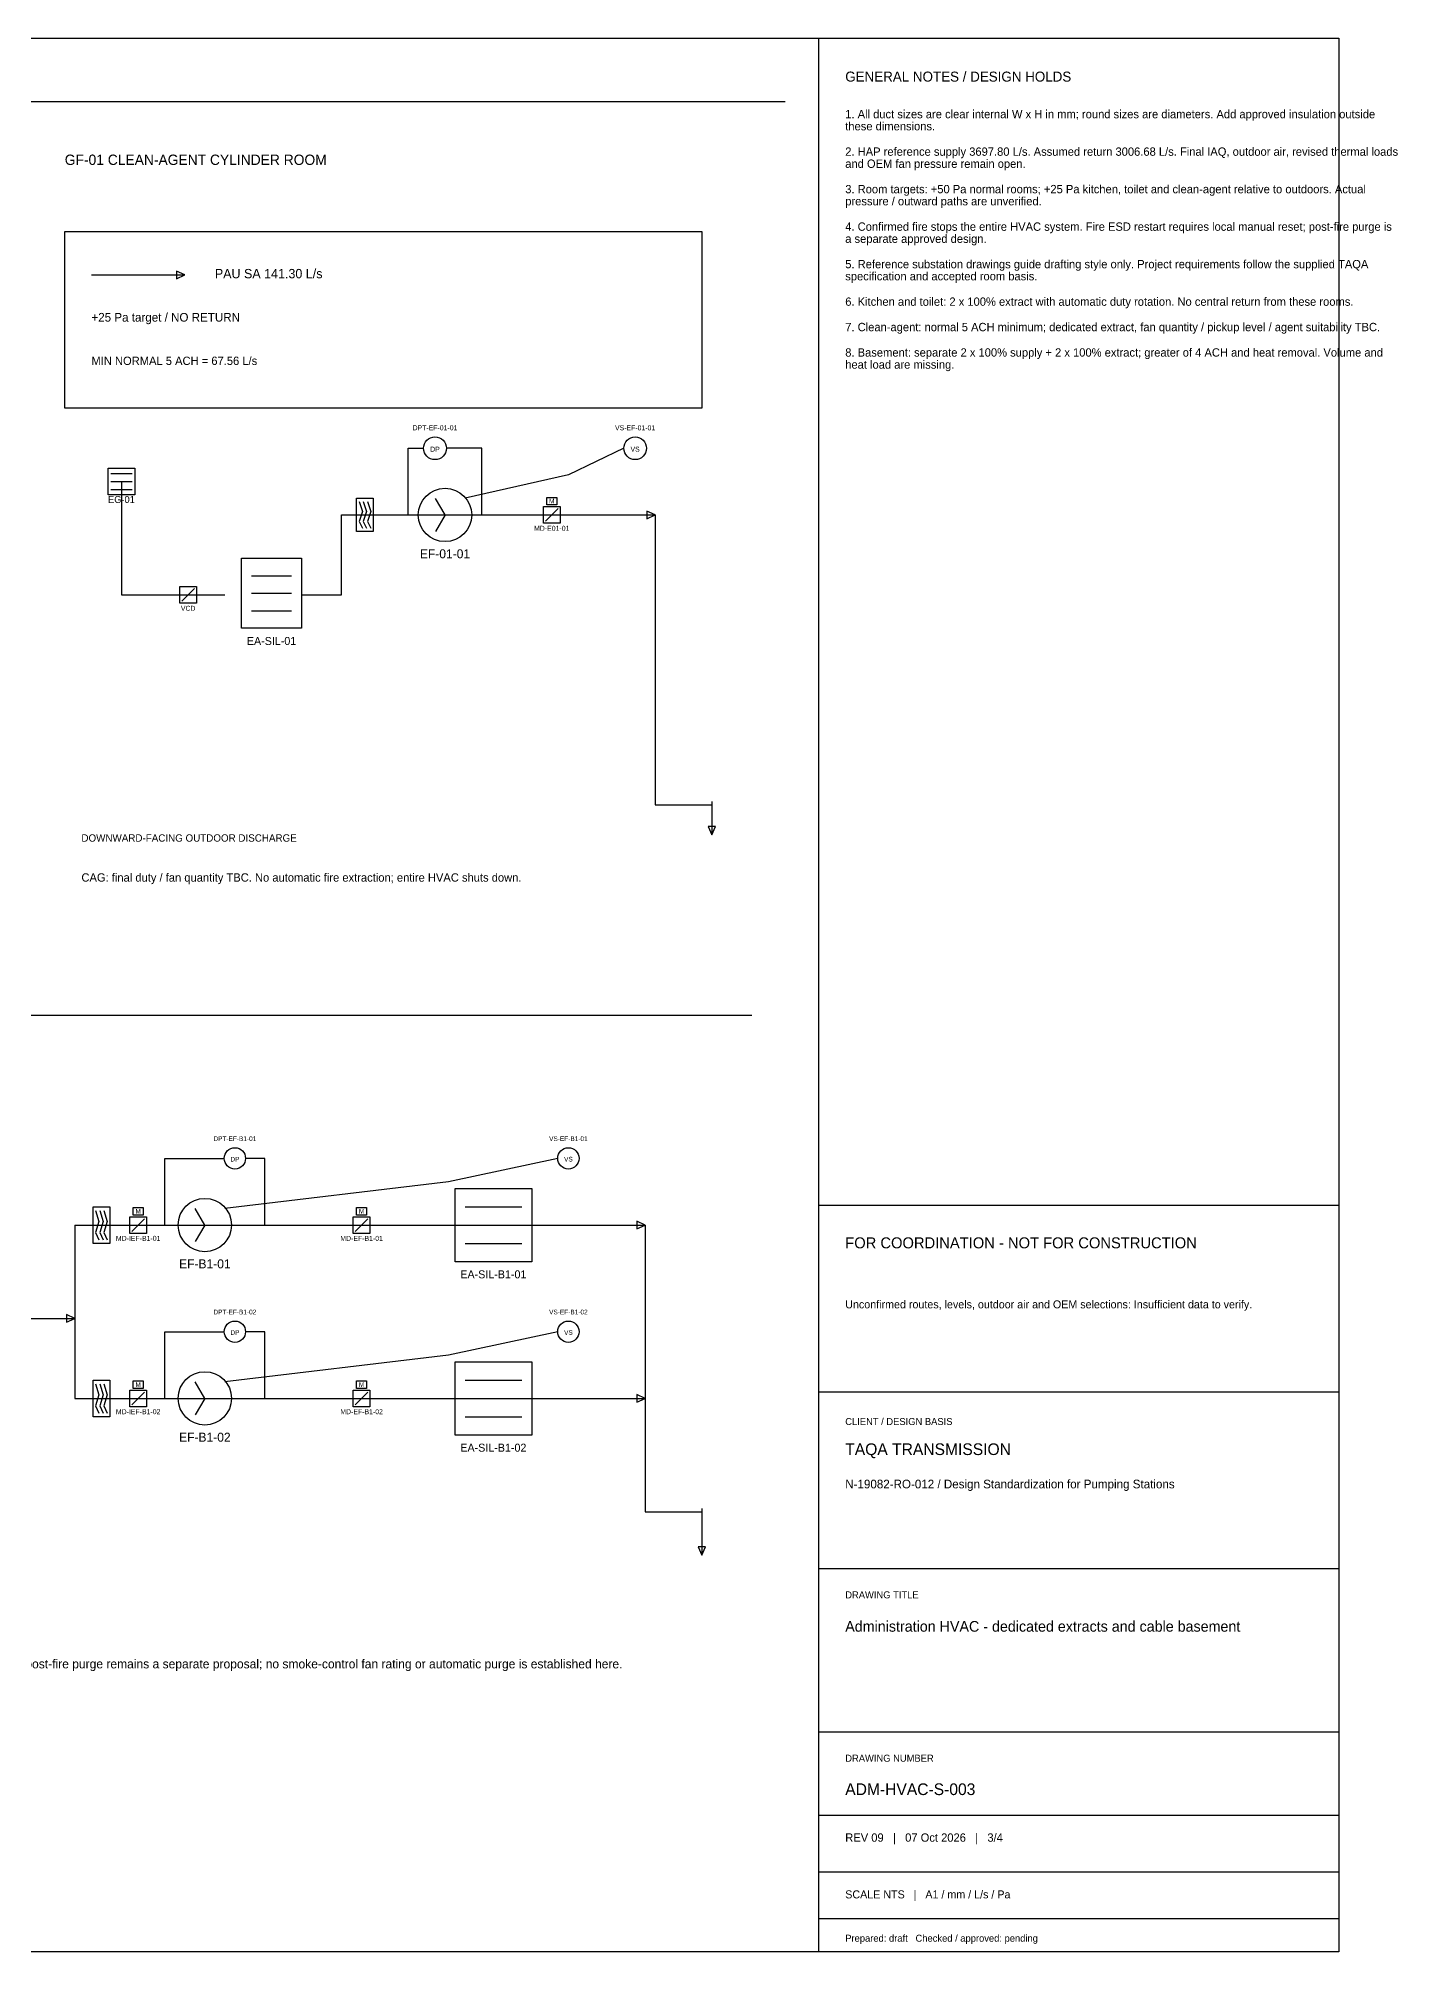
# Model space of a CAD drawing. Header units: millimetres. Extents: x 10 to 3549, y 10 to 584.
# Drawn here: x 2241 to 2649, y 10 to 584 of the extents above; entities that cross this region are included whole.
import ezdxf
from ezdxf.enums import TextEntityAlignment as Align

# ---------------------------------------------------------------- set-up
doc = ezdxf.new("R2010")
doc.units = ezdxf.units.MM
for name, color, linetype, lineweight, true_color in [('M-DIM', 8, 'CONTINUOUS', 25, 0x5a5d63), ('M-EA', 30, 'CONTINUOUS', 25, 0xb14b15), ('M-INK', 7, 'CONTINUOUS', 25, 0x171c25), ('M-INST', 6, 'CONTINUOUS', 25, 0x764070), ('M-PENDING', 1, 'CONTINUOUS', 25, 0xa23a34), ('M-SA', 5, 'CONTINUOUS', 25, 0x239321)]:
    doc.layers.add(name, color=color, linetype=linetype, lineweight=lineweight, true_color=true_color)

msp = doc.modelspace()

# ---------------------------------------------------------------- linework, layer by layer
at = {"layer": 'M-DIM'}
msp.add_line((1825, 291), (2455, 291), dxfattribs=at)
msp.add_lwpolyline([(2249, 526), (2440, 526), (2440, 473), (2249, 473)], close=True, dxfattribs=at)
at = {"layer": 'M-EA'}
for p, q in [((2262.8, 453.4), (2269.2, 453.4)), ((2262.8, 451), (2269.2, 451)), ((2262.8, 448.6), (2269.2, 448.6)), ((2266, 451), (2266, 417)), ((2337.25, 445), (2338.25, 442)), ((2338.25, 442), (2337.25, 439)), ((2338.5, 445), (2339.5, 442)), ((2339.5, 442), (2338.5, 439)), ((2339.75, 445), (2340.75, 442)), ((2340.75, 442), (2339.75, 439)), ((2363, 441), (2360.12, 445.99)), ((2393.1, 439.1), (2396.9, 442.9)), ((2332, 417), (2332, 441)), ((2332, 441), (2426, 441)), ((2337.25, 439), (2338.25, 437)), ((2338.5, 439), (2339.5, 437)), ((2339.75, 439), (2340.75, 437)), ((2363, 441), (2360.12, 436.01)), ((2363, 441), (2368.76, 441)), ((2426, 441), (2426, 354)), ((2305, 422.75), (2317, 422.75)), ((2266, 417), (2297, 417)), ((2284.1, 415.1), (2287.9, 418.9)), ((2305, 417.5), (2317, 417.5)), ((2320, 417), (2332, 417)), ((2305, 412.25), (2317, 412.25)), ((2426, 354), (2443, 354)), ((2443, 355), (2443, 345)), ((2443, 354), (2443, 345)), ((2258.25, 232.4), (2259.25, 229.1)), ((2259.5, 232.4), (2260.5, 229.1)), ((2260.75, 232.4), (2261.75, 229.1)), ((2269.1, 226.1), (2272.9, 229.9)), ((2291, 228), (2288.12, 232.99)), ((2336.1, 226.1), (2339.9, 229.9)), ((2369, 233.5), (2386, 233.5)), ((2252, 228), (2252, 176)), ((2252, 228), (2423, 228)), ((2259.25, 229.1), (2258.25, 225.8)), ((2258.25, 225.8), (2259.25, 223.6)), ((2260.5, 229.1), (2259.5, 225.8)), ((2259.5, 225.8), (2260.5, 223.6)), ((2261.75, 229.1), (2260.75, 225.8)), ((2260.75, 225.8), (2261.75, 223.6)), ((2291, 228), (2288.12, 223.01)), ((2291, 228), (2296.76, 228)), ((2369, 228), (2386, 228)), ((2423, 228), (2423, 142)), ((2369, 222.5), (2386, 222.5)), ((2193, 200), (2252, 200)), ((2258.25, 180.4), (2259.25, 177.1)), ((2259.5, 180.4), (2260.5, 177.1)), ((2260.75, 180.4), (2261.75, 177.1)), ((2291, 176), (2288.12, 180.99)), ((2369, 181.5), (2386, 181.5)), ((2252, 176), (2423, 176)), ((2259.25, 177.1), (2258.25, 173.8)), ((2258.25, 173.8), (2259.25, 171.6)), ((2260.5, 177.1), (2259.5, 173.8)), ((2259.5, 173.8), (2260.5, 171.6)), ((2261.75, 177.1), (2260.75, 173.8)), ((2260.75, 173.8), (2261.75, 171.6)), ((2269.1, 174.1), (2272.9, 177.9)), ((2291, 176), (2288.12, 171.01)), ((2291, 176), (2296.76, 176)), ((2336.1, 174.1), (2339.9, 177.9)), ((2369, 176), (2386, 176)), ((2369, 170.5), (2386, 170.5)), ((2423, 142), (2440, 142)), ((2440, 143), (2440, 129)), ((2440, 142), (2440, 129))]:
    msp.add_line(p, q, dxfattribs=at)
for points in [[(2262, 455), (2270, 455), (2270, 447), (2262, 447)], [(2336.5, 446), (2341.5, 446), (2341.5, 436), (2336.5, 436)], [(2392.5, 443.5), (2397.5, 443.5), (2397.5, 438.5), (2392.5, 438.5)], [(2393.5, 446.25), (2396.5, 446.25), (2396.5, 444), (2393.5, 444)], [(2426, 441), (2423.5, 442.12), (2423.5, 439.88)], [(2302, 428), (2320, 428), (2320, 407), (2302, 407)], [(2283.5, 419.5), (2288.5, 419.5), (2288.5, 414.5), (2283.5, 414.5)], [(2443, 345), (2444.12, 347.5), (2441.88, 347.5)], [(2366, 239), (2389, 239), (2389, 217), (2366, 217)], [(2257.5, 233.5), (2262.5, 233.5), (2262.5, 222.5), (2257.5, 222.5)], [(2268.5, 230.5), (2273.5, 230.5), (2273.5, 225.5), (2268.5, 225.5)], [(2269.5, 233.25), (2272.5, 233.25), (2272.5, 231), (2269.5, 231)], [(2335.5, 230.5), (2340.5, 230.5), (2340.5, 225.5), (2335.5, 225.5)], [(2336.5, 233.25), (2339.5, 233.25), (2339.5, 231), (2336.5, 231)], [(2423, 228), (2420.5, 229.12), (2420.5, 226.88)], [(2252, 200), (2249.5, 201.12), (2249.5, 198.88)], [(2366, 187), (2389, 187), (2389, 165), (2366, 165)], [(2257.5, 181.5), (2262.5, 181.5), (2262.5, 170.5), (2257.5, 170.5)], [(2268.5, 178.5), (2273.5, 178.5), (2273.5, 173.5), (2268.5, 173.5)], [(2269.5, 181.25), (2272.5, 181.25), (2272.5, 179), (2269.5, 179)], [(2335.5, 178.5), (2340.5, 178.5), (2340.5, 173.5), (2335.5, 173.5)], [(2336.5, 181.25), (2339.5, 181.25), (2339.5, 179), (2336.5, 179)], [(2423, 176), (2420.5, 177.12), (2420.5, 174.88)], [(2440, 129), (2441.12, 131.5), (2438.88, 131.5)]]:
    msp.add_lwpolyline(points, close=True, dxfattribs=at)
for centre in [(2363, 441), (2291, 228), (2291, 176)]:
    msp.add_circle(centre, 8, dxfattribs=at)
at = {"layer": 'M-INK'}
for p, q in [((2475, 584), (2475, 10)), ((1818, 565), (2465, 565)), ((2475, 234), (2631, 234)), ((2475, 178), (2631, 178)), ((2475, 125), (2631, 125)), ((2475, 76), (2631, 76)), ((2475, 51), (2631, 51)), ((2475, 34), (2631, 34)), ((2475, 20), (2631, 20))]:
    msp.add_line(p, q, dxfattribs=at)
msp.add_lwpolyline([(1810, 584), (2631, 584), (2631, 10), (1810, 10)], close=True, dxfattribs=at)
at = {"layer": 'M-INST'}
for p, q in [((2352, 441), (2352, 461)), ((2352, 461), (2356.6, 461)), ((2374, 461), (2363.4, 461)), ((2374, 441), (2374, 461)), ((2416.6, 461), (2400, 453)), ((2400, 453), (2369, 446)), ((2279, 228), (2279, 248)), ((2279, 248), (2296.8, 248)), ((2309, 248), (2303.2, 248)), ((2309, 228), (2309, 248)), ((2396.8, 248), (2364, 241)), ((2364, 241), (2297, 233)), ((2279, 176), (2279, 196)), ((2279, 196), (2296.8, 196)), ((2309, 196), (2303.2, 196)), ((2309, 176), (2309, 196)), ((2396.8, 196), (2364, 189)), ((2364, 189), (2297, 181))]:
    msp.add_line(p, q, dxfattribs=at)
for centre, radius in [((2360, 461), 3.4), ((2420, 461), 3.4), ((2300, 248), 3.2), ((2400, 248), 3.2), ((2300, 196), 3.2), ((2400, 196), 3.2)]:
    msp.add_circle(centre, radius, dxfattribs=at)
at = {"layer": 'M-SA'}
msp.add_line((2257, 513), (2285, 513), dxfattribs=at)
msp.add_lwpolyline([(2285, 513), (2282.5, 514.12), (2282.5, 511.88)], close=True, dxfattribs=at)

# ---------------------------------------------------------------- texts
at = {"layer": 'M-DIM'}
for s, p in [('CLIENT / DESIGN BASIS', (2483, 168)), ('DRAWING TITLE', (2483, 116)), ('DRAWING NUMBER', (2483, 67)), ('Prepared: draft   Checked / approved: pending', (2483, 13))]:
    msp.add_text(s, height=2.1, dxfattribs=at).set_placement(p)
at = {"layer": 'M-EA'}
for s, height, p in [('MIN NORMAL 5 ACH = 67.56 L/s', 2.5, (2257, 486)), ('DOWNWARD-FACING OUTDOOR DISCHARGE', 2.2, (2254, 343))]:
    msp.add_text(s, height=height, dxfattribs=at).set_placement(p)
for s, height, p in [('EG-01', 2.08, (2266, 444.6)), ('M', 1.4, (2395, 444.45)), ('MD-E01-01', 1.5, (2395, 436.25)), ('EF-01-01', 2.7, (2363, 428)), ('VCD', 1.5, (2286, 412.25)), ('EA-SIL-01', 2.4, (2311, 402)), ('M', 1.4, (2271, 231.45)), ('M', 1.4, (2338, 231.45)), ('MD-IEF-B1-01', 1.5, (2271, 223.25)), ('MD-EF-B1-01', 1.5, (2338, 223.25)), ('EF-B1-01', 2.7, (2291, 215)), ('EA-SIL-B1-01', 2.4, (2377.5, 212)), ('M', 1.4, (2271, 179.45)), ('M', 1.4, (2338, 179.45)), ('MD-IEF-B1-02', 1.5, (2271, 171.25)), ('MD-EF-B1-02', 1.5, (2338, 171.25)), ('EF-B1-02', 2.7, (2291, 163)), ('EA-SIL-B1-02', 2.4, (2377.5, 160))]:
    msp.add_text(s, height=height, dxfattribs=at).set_placement(p, align=Align.CENTER)
at = {"layer": 'M-INK'}
for s, height, p in [('GENERAL NOTES / DESIGN HOLDS', 3, (2483, 571)), ('1. All duct sizes are clear internal W x H in mm; round sizes are diameters. Add approved insulation outside', 2.5, (2483, 560)), ('these dimensions.', 2.5, (2483, 556.38)), ('2. HAP reference supply 3697.80 L/s. Assumed return 3006.68 L/s. Final IAQ, outdoor air, revised thermal loads', 2.5, (2483, 548.75)), ('GF-01 CLEAN-AGENT CYLINDER ROOM', 3.1, (2249, 546)), ('and OEM fan pressure remain open.', 2.5, (2483, 545.12)), ('3. Room targets: +50 Pa normal rooms; +25 Pa kitchen, toilet and clean-agent relative to outdoors. Actual', 2.5, (2483, 537.5)), ('pressure / outward paths are unverified.', 2.5, (2483, 533.88)), ('4. Confirmed fire stops the entire HVAC system. Fire ESD restart requires local manual reset; post-fire purge is', 2.5, (2483, 526.25)), ('a separate approved design.', 2.5, (2483, 522.62)), ('5. Reference substation drawings guide drafting style only. Project requirements follow the supplied TAQA', 2.5, (2483, 515)), ('specification and accepted room basis.', 2.5, (2483, 511.38)), ('6. Kitchen and toilet: 2 x 100% extract with automatic duty rotation. No central return from these rooms.', 2.5, (2483, 503.75)), ('7. Clean-agent: normal 5 ACH minimum; dedicated extract, fan quantity / pickup level / agent suitability TBC.', 2.5, (2483, 496.12)), ('8. Basement: separate 2 x 100% supply + 2 x 100% extract; greater of 4 ACH and heat removal. Volume and', 2.5, (2483, 488.5)), ('heat load are missing.', 2.5, (2483, 484.88)), ('TAQA TRANSMISSION', 3.5, (2483, 159)), ('N-19082-RO-012 / Design Standardization for Pumping Stations', 2.6, (2483, 149)), ('Administration HVAC - dedicated extracts and cable basement', 3.2, (2483, 106)), ('Normal fans satisfy temperature, fresh-air, ACH and pressure criteria together. Confirmed fire stops ALL HVAC fans and heaters, including CAG and basement. Fire damper positions follow the approved compartment and cause-and-effect design. Same-fan post-fire purge remains a separate proposal; no smoke-control fan rating or automatic purge is established here.', 2.7, (1827, 95)), ('ADM-HVAC-S-003', 3.5, (2483, 57)), ('REV 09   |   07 Oct 2026   |   3/4', 2.5, (2483, 43)), ('SCALE NTS   |   A1 / mm / L/s / Pa', 2.4, (2483, 26))]:
    msp.add_text(s, height=height, dxfattribs=at).set_placement(p)
at = {"layer": 'M-INST'}
msp.add_text('+25 Pa target / NO RETURN', height=2.6, dxfattribs=at).set_placement((2257, 499))
for s, height, p in [('DPT-EF-01-01', 1.496, (2360, 466.4)), ('VS-EF-01-01', 1.496, (2420, 466.4)), ('DP', 1.496, (2360, 459.98)), ('VS', 1.496, (2420, 459.98)), ('DPT-EF-B1-01', 1.408, (2300, 253.2)), ('VS-EF-B1-01', 1.408, (2400, 253.2)), ('DP', 1.408, (2300, 247.04)), ('VS', 1.408, (2400, 247.04)), ('DPT-EF-B1-02', 1.408, (2300, 201.2)), ('VS-EF-B1-02', 1.408, (2400, 201.2)), ('DP', 1.408, (2300, 195.04)), ('VS', 1.408, (2400, 195.04))]:
    msp.add_text(s, height=height, dxfattribs=at).set_placement(p, align=Align.CENTER)
at = {"layer": 'M-PENDING'}
for s, height, p in [('CAG: final duty / fan quantity TBC. No automatic fire extraction; entire HVAC shuts down.', 2.5, (2254, 331)), ('FOR COORDINATION - NOT FOR CONSTRUCTION', 3.3, (2483, 221)), ('Unconfirmed routes, levels, outdoor air and OEM selections: Insufficient data to verify.', 2.4, (2483, 203))]:
    msp.add_text(s, height=height, dxfattribs=at).set_placement(p)
at = {"layer": 'M-SA'}
msp.add_text('PAU SA 141.30 L/s', height=2.8, dxfattribs=at).set_placement((2294, 512))

doc.saveas('drawing.dxf')
